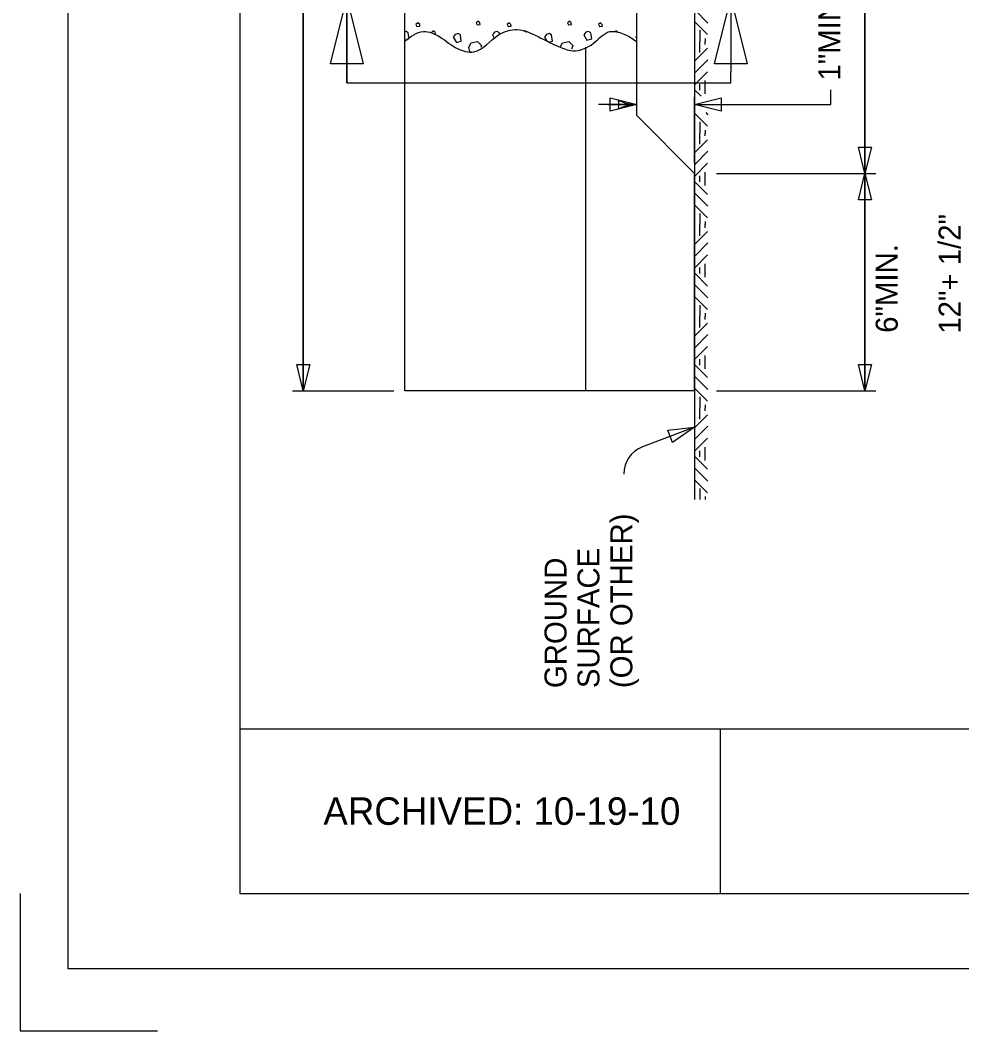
# Model space of a CAD drawing. Extents: x -0.8 to 7.7, y -0.5 to 10.5.
# Drawn here: x -0.8 to 2.63, y -0.5 to 3.18 of the extents above; entities that cross this region are included whole.
import ezdxf

# ---------------------------------------------------------------- set-up
doc = ezdxf.new("R2010")
doc.units = 0
for name, color, linetype in [('Level 1', 7, 'Continuous'), ('Level 2', 7, 'Continuous'), ('Level 3', 7, 'Continuous'), ('Level 63', 7, 'Continuous')]:
    doc.layers.add(name, color=color, linetype=linetype)

msp = doc.modelspace()

# ---------------------------------------------------------------- linework, layer by layer
at = {"layer": 'Level 1'}
for p, q in [((1.657, 3.3333), (1.657, 3.1031)), ((1.6577, 3.2173), (1.7051, 3.1698)), ((1.657, 3.1756), (1.7044, 3.1281)), ((1.6754, 3.1435), (1.6754, 3.1031)), ((1.657, 3.1031), (1.657, 2.7693)), ((1.6754, 3.0627), (1.6754, 3.1031)), ((1.6948, 3.1139), (1.6948, 3.1031)), ((1.6948, 3.0921), (1.6948, 3.1031)), ((1.657, 3.0306), (1.7044, 3.078)), ((1.6577, 2.9889), (1.7051, 3.0363)), ((1.657, 2.9452), (1.7044, 2.9926)), ((1.6754, 2.9252), (1.6754, 2.9472)), ((1.695, 2.9125), (1.695, 2.96)), ((1.657, 2.9271), (1.6804, 2.9037)), ((1.657, 2.8417), (1.7044, 2.7944)), ((1.6974, 2.8439), (1.7051, 2.8361)), ((1.6754, 2.8097), (1.6754, 2.7693)), ((1.657, 2.7693), (1.657, 2.4356)), ((1.6754, 2.729), (1.6754, 2.7693)), ((1.6948, 2.7802), (1.6948, 2.7693)), ((1.6948, 2.7585), (1.6948, 2.7693)), ((1.657, 2.6969), (1.7044, 2.7443)), ((1.6577, 2.6551), (1.7051, 2.7026)), ((1.657, 2.6115), (1.7044, 2.6589)), ((1.6754, 2.5915), (1.6754, 2.6134)), ((1.695, 2.5785), (1.695, 2.6262)), ((1.657, 2.5933), (1.7044, 2.5459)), ((1.6577, 2.5498), (1.7051, 2.5024)), ((1.657, 2.508), (1.7044, 2.4607)), ((1.6754, 2.4758), (1.6754, 2.4356)), ((1.657, 2.4356), (1.657, 2.1018)), ((1.6754, 2.3952), (1.6754, 2.4356)), ((1.6948, 2.4465), (1.6948, 2.4356)), ((1.6948, 2.4246), (1.6948, 2.4356)), ((1.657, 2.3631), (1.7044, 2.4105)), ((1.6577, 2.3213), (1.7051, 2.3688)), ((1.657, 2.2777), (1.7044, 2.3252)), ((1.695, 2.2448), (1.695, 2.2925)), ((1.657, 2.2596), (1.7044, 2.2121)), ((1.6754, 2.2578), (1.6754, 2.2796)), ((1.6577, 2.2161), (1.7051, 2.1685)), ((1.657, 2.1742), (1.7044, 2.1268)), ((1.6754, 2.1421), (1.6754, 2.1018)), ((1.657, 2.1018), (1.657, 1.7681)), ((1.6754, 2.0615), (1.6754, 2.1018)), ((1.6948, 2.1127), (1.6948, 2.1018)), ((1.6948, 2.0908), (1.6948, 2.1018)), ((1.657, 2.0293), (1.7044, 2.0767)), ((1.6577, 1.9876), (1.7051, 2.035)), ((1.657, 1.944), (1.7044, 1.9914)), ((1.695, 1.9111), (1.695, 1.9587)), ((1.657, 1.9258), (1.7044, 1.8784)), ((1.6754, 1.9239), (1.6754, 1.9459)), ((1.6577, 1.8822), (1.7051, 1.8348)), ((1.657, 1.8404), (1.7044, 1.793)), ((1.6754, 1.8083), (1.6754, 1.7681)), ((1.657, 1.7681), (1.657, 1.4344)), ((1.6754, 1.7278), (1.6754, 1.7681)), ((1.6948, 1.779), (1.6948, 1.7681)), ((1.6948, 1.7571), (1.6948, 1.7681)), ((1.657, 1.6956), (1.7044, 1.743)), ((1.6577, 1.6539), (1.7051, 1.7013)), ((1.657, 1.6103), (1.7044, 1.6577)), ((1.695, 1.5773), (1.695, 1.625)), ((1.657, 1.5921), (1.7044, 1.5447)), ((1.6754, 1.5901), (1.6754, 1.612)), ((1.6577, 1.5484), (1.7051, 1.501)), ((1.657, 1.5067), (1.7044, 1.4593)), ((1.6754, 1.4746), (1.6754, 1.4344)), ((1.6948, 1.4452), (1.6948, 1.4344)), ((-0.8, 0), (-0.8, -0.5)), ((-0.8, -0.5), (-0.3, -0.5))]:
    msp.add_line(p, q, dxfattribs=at)
at = {"layer": 'Level 2'}
for p, q in [((1.657, 8.3376), (1.657, 1.4344)), ((0.601, 1.8302), (0.601, 3.3614)), ((1.4458, 2.8334), (1.4458, 3.3614)), ((0.3898, 2.9522), (0.3898, 3.2615)), ((1.261, 1.8302), (1.261, 3.0822)), ((1.789, 2.9522), (1.789, 2.9918)), ((0.3898, 2.9522), (1.789, 2.9522)), ((1.3402, 2.873), (1.4458, 2.873)), ((1.657, 2.6618), (1.657, 2.8994)), ((1.657, 2.6222), (1.4458, 2.8334)), ((1.657, 1.8302), (1.657, 2.6222)), ((1.7362, 2.6222), (2.3169, 2.6222)), ((0.1918, 1.8302), (0.5614, 1.8302)), ((1.657, 1.8302), (0.601, 1.8302)), ((1.657, 1.8302), (0.601, 1.8302)), ((1.7362, 1.8302), (2.3169, 1.8302))]:
    msp.add_line(p, q, dxfattribs=at)
for points in [[(0.6455, 3.1567), (0.6558, 3.1583), (0.6553, 3.165), (0.648, 3.1706), (0.6413, 3.1645)], [(0.8649, 3.1628), (0.8752, 3.1645), (0.8746, 3.1711), (0.8674, 3.1768), (0.8608, 3.1706)], [(0.9781, 3.1567), (0.9884, 3.1583), (0.9879, 3.165), (0.9808, 3.1706), (0.974, 3.1645)], [(1.1975, 3.1628), (1.2078, 3.1645), (1.2073, 3.1711), (1.2002, 3.1768), (1.1934, 3.1706)], [(1.3108, 3.1567), (1.3211, 3.1583), (1.3205, 3.165), (1.3134, 3.1706), (1.3068, 3.1645)], [(0.7891, 3.0993), (0.8069, 3.1039), (0.8034, 3.1265), (0.7957, 3.1311), (0.7849, 3.1284), (0.7776, 3.1188)], [(1.2642, 3.1069), (1.2823, 3.1117), (1.2786, 3.1343), (1.2708, 3.1387), (1.2601, 3.1362), (1.253, 3.1265)]]:
    msp.add_lwpolyline(points, close=True, dxfattribs=at)
for points in [[(0.6166, 3.1121), (0.6132, 3.1343), (0.6055, 3.1387), (0.6017, 3.1378)], [(0.7116, 3.1294), (0.7126, 3.1295), (0.712, 3.1362), (0.7049, 3.1418), (0.6983, 3.1357), (0.6999, 3.1327)], [(0.9466, 3.1294), (0.9458, 3.1343), (0.9381, 3.1387), (0.9274, 3.1362), (0.9202, 3.1265), (0.9268, 3.1152)], [(1.0448, 3.1358), (1.0448, 3.1362), (1.0377, 3.1418), (1.0341, 3.1386)], [(1.1262, 3.1005), (1.1397, 3.1039), (1.1361, 3.1265), (1.1284, 3.1311), (1.1177, 3.1284), (1.1104, 3.1188), (1.119, 3.1039)], [(1.3776, 3.1361), (1.3776, 3.1362), (1.3703, 3.1418), (1.3671, 3.1389)], [(0.6018, 3.1079), (0.615, 3.1112)], [(0.843, 3.0638), (0.8377, 3.065), (0.8341, 3.0815), (0.8428, 3.0973), (0.8665, 3.1024), (0.8807, 3.0885), (0.8779, 3.0809)], [(1.1669, 3.0815), (1.1755, 3.0973), (1.1991, 3.1024), (1.2135, 3.0885), (1.2085, 3.0747)], [(1.4442, 3.1203), (1.4432, 3.1188), (1.4441, 3.117)]]:
    msp.add_lwpolyline(points, dxfattribs=at)
for centre, radius, start, end in [((1.3263, 2.873), 0.055, 342.2666, 17.7333), ((1.4458, 3.0155), 0.1425, 241.9275, 270), ((1.4458, 2.7305), 0.1425, 90, 118.0725), ((1.5045, 1.5275), 0.1056, 110.7585, 180)]:
    msp.add_arc(centre, radius, start, end, dxfattribs=at)
msp.add_spline([(0.6004, 3.1038), (0.6691, 3.1386), (0.7292, 3.1192), (0.7929, 3.0766), (0.8529, 3.0651), (0.943, 3.1269), (1.0105, 3.1463), (1.0968, 3.1152), (1.1606, 3.0845), (1.2131, 3.0689), (1.2881, 3.096), (1.3481, 3.1386), (1.3968, 3.1308), (1.4382, 3.1076), (1.4441, 3.103)], degree=3, dxfattribs=at)
at = {"layer": 'Level 3'}
for p, q in [((0, 9.9), (0, 0)), ((0.2314, 8.1661), (0.2314, 1.8302)), ((0.2314, 1.8302), (0.2314, 8.166)), ((2.2773, 4.2061), (2.2773, 2.6222)), ((2.2773, 2.6222), (2.2773, 4.2061)), ((0.3898, 3.2615), (0.3898, 2.9522)), ((1.7886, 3.2615), (1.789, 2.9918)), ((1.4458, 2.873), (1.307, 2.873)), ((1.657, 1.8302), (1.657, 2.6222)), ((2.2773, 2.6222), (2.2773, 1.8302)), ((2.2773, 1.8302), (2.2773, 2.6222)), ((1.657, 1.6982), (1.4669, 1.6263)), ((0, 0.6), (7.3, 0.6)), ((1.75, 0.6), (1.75, 0)), ((0, 0), (7.3, 0))]:
    msp.add_line(p, q, dxfattribs=at)
for points in [[(0.3298, 3.0215), (0.3898, 3.2615), (0.4498, 3.0215)], [(1.7289, 3.0214), (1.7886, 3.2615), (1.8489, 3.0216)], [(1.3498, 2.897), (1.4458, 2.873), (1.3498, 2.849)], [(1.753, 2.849), (1.657, 2.873), (1.753, 2.897)], [(2.3013, 2.7182), (2.2773, 2.6222), (2.2533, 2.7182)], [(2.2533, 2.5262), (2.2773, 2.6222), (2.3013, 2.5262)], [(0.2554, 1.9262), (0.2314, 1.8302), (0.2074, 1.9262)], [(2.3013, 1.9262), (2.2773, 1.8302), (2.2533, 1.9262)], [(1.5587, 1.6867), (1.657, 1.6982), (1.5757, 1.6418)]]:
    msp.add_lwpolyline(points, close=True, dxfattribs=at)
msp.add_lwpolyline([(1.657, 2.873), (2.1528, 2.873), (2.1528, 2.926)], dxfattribs=at)
at = {"layer": 'Level 63'}
msp.add_lwpolyline([(-0.6254, -0.2738), (-0.6254, 10.2741), (7.5253, 10.2741), (7.5253, -0.2738)], close=True, dxfattribs=at)

# ---------------------------------------------------------------- texts
at = {"layer": 'Level 1'}
msp.add_text('ARCHIVED: 10-19-10', height=0.1, dxfattribs=at).set_placement((0.3044, 0.25))
at = {"layer": 'Level 3'}
for s, p in [('1"MIN., 2"MAX.', (2.188, 2.9604)), ('12"+ 1/2"', (2.6259, 2.0385)), ('6"MIN.', (2.3968, 2.0417)), ('(OR OTHER)', (1.4301, 0.7478)), ('SURFACE', (1.3102, 0.7478)), ('GROUND', (1.1902, 0.7478))]:
    msp.add_text(s, height=0.08, rotation=90, dxfattribs=at).set_placement(p)

doc.saveas('drawing.dxf')
